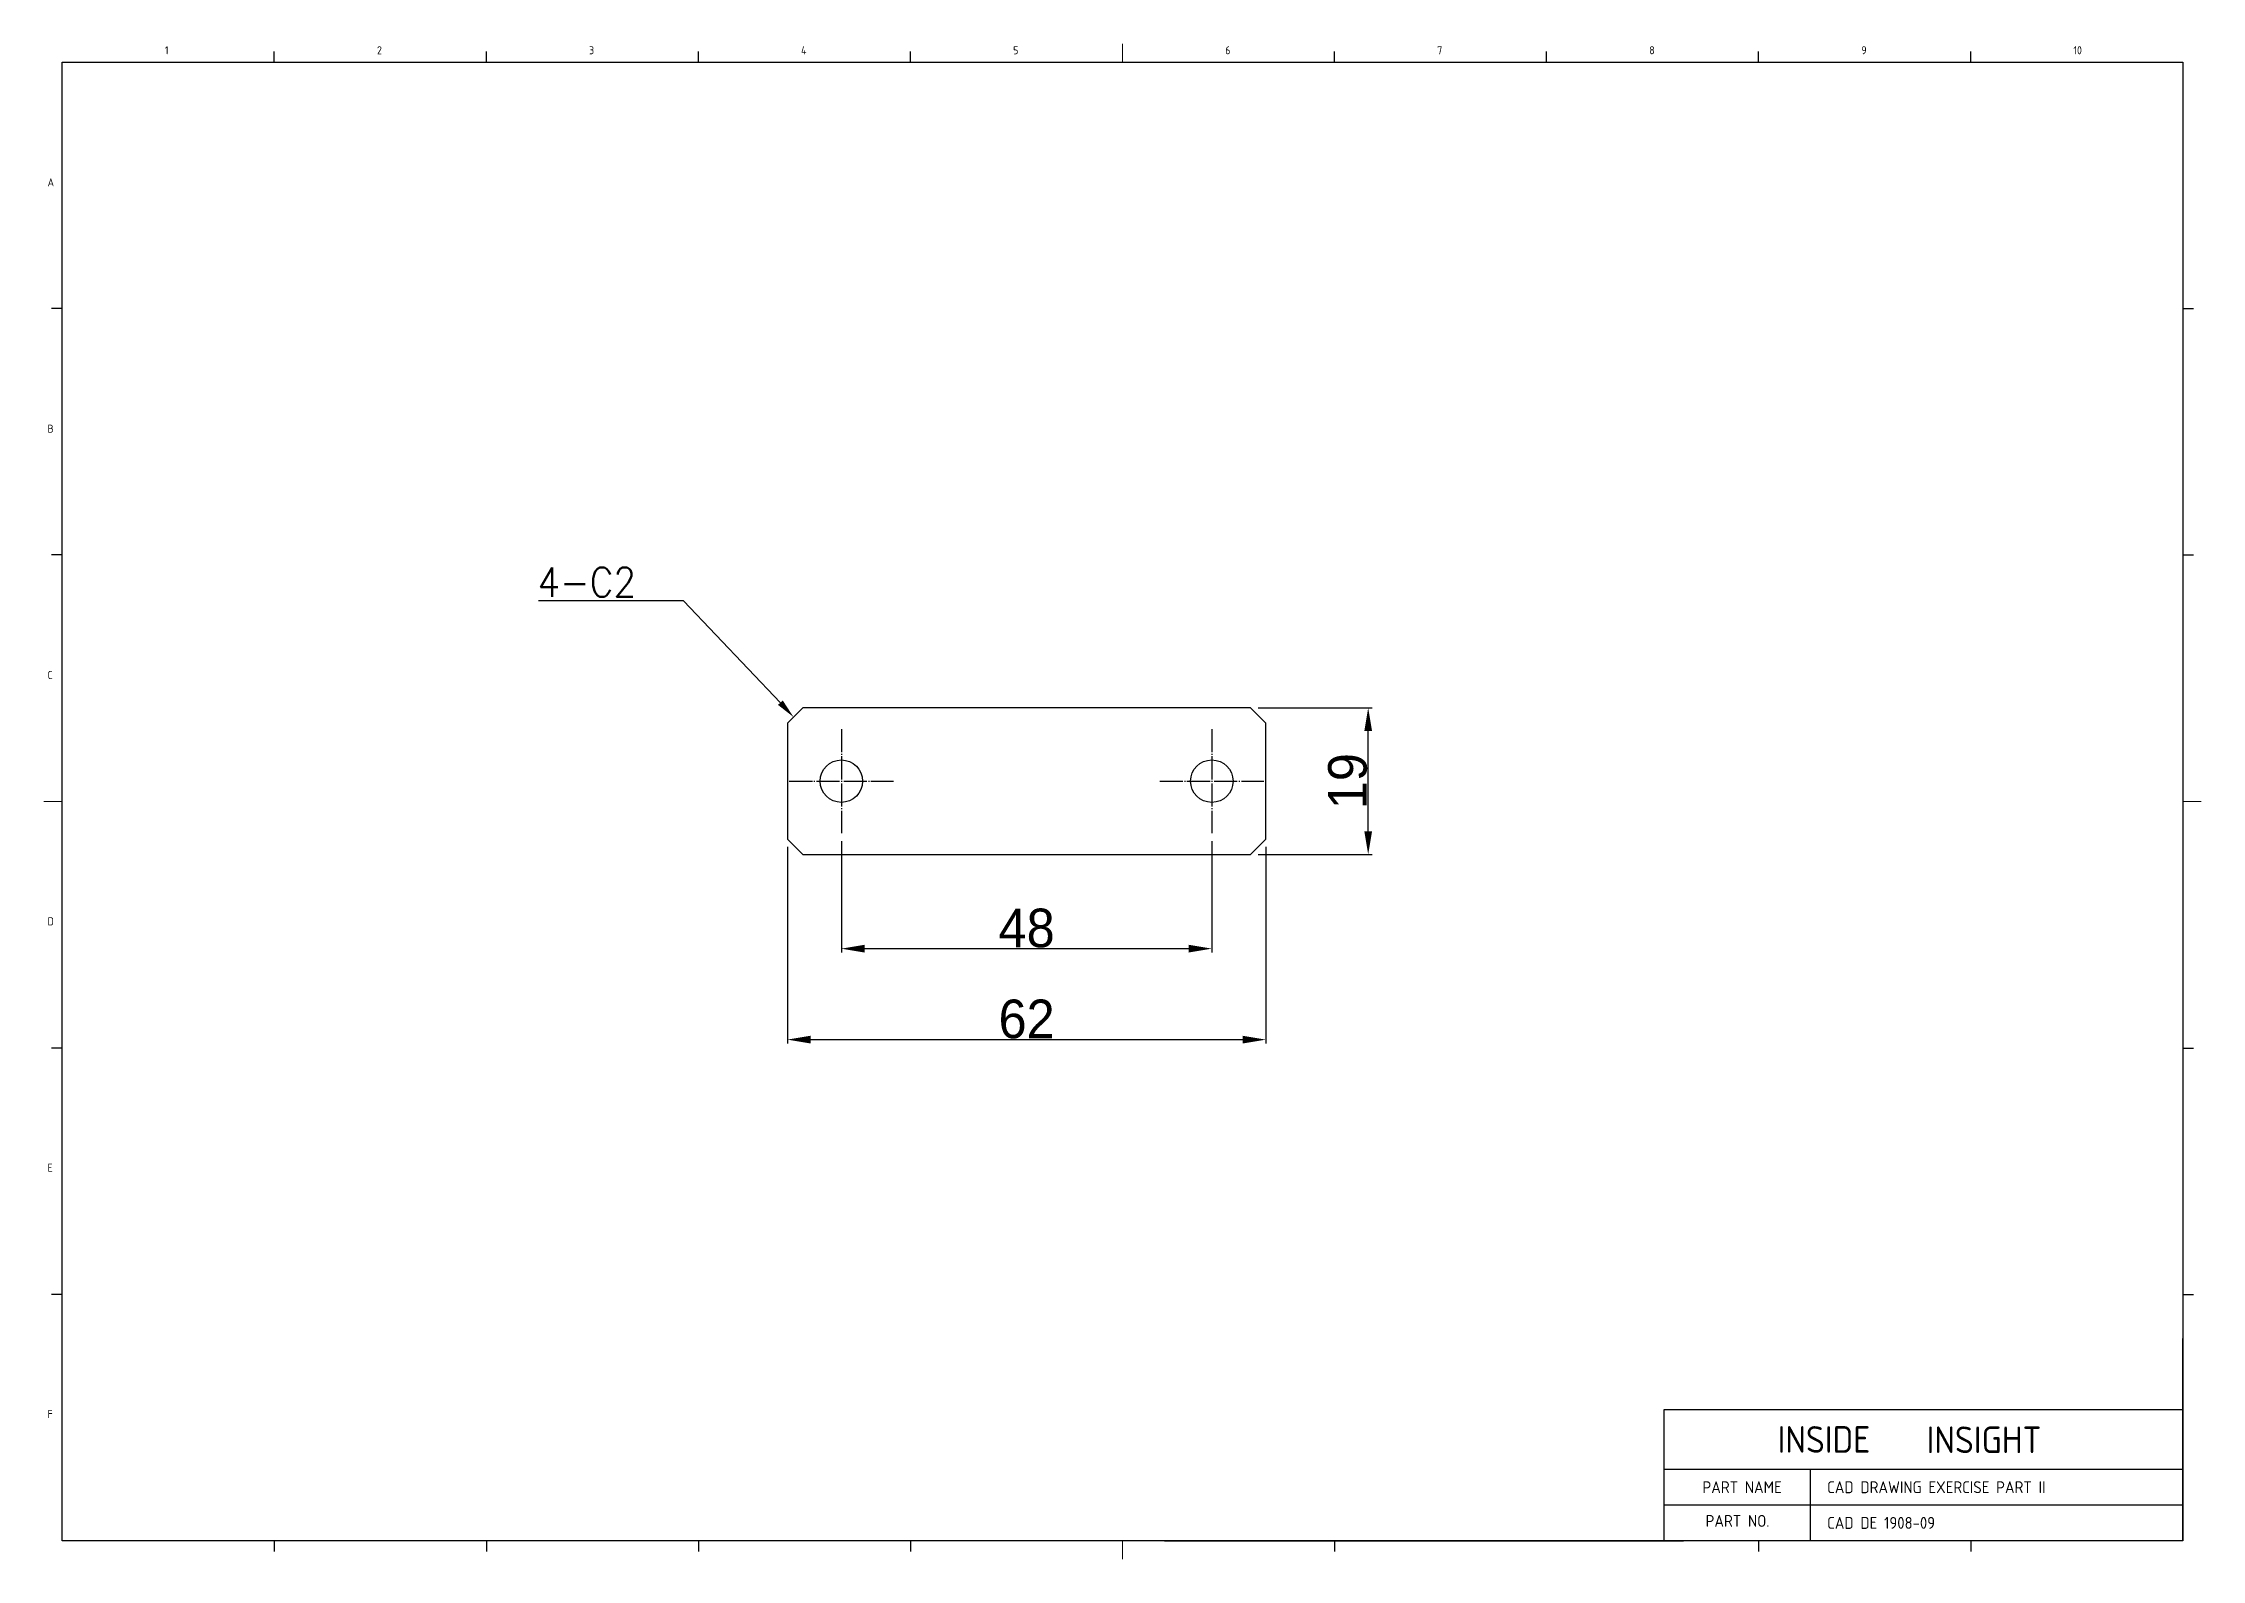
# Model space of a CAD drawing. Header units: inches. Extents: x 328 to 12229, y 132 to 477.
# Drawn here: x 9167.6 to 9447.3, y 133.4 to 329.8 of the extents above; entities that cross this region are included whole.
import ezdxf

# ---------------------------------------------------------------- set-up
doc = ezdxf.new("R2010")
doc.units = ezdxf.units.IN
doc.header["$MEASUREMENT"] = 0
doc.linetypes.add('C2', pattern=[7.05, 6, -0.4, 0.25, -0.4])
doc.linetypes.add('D2', pattern=[11.2, 8, -0.8, 0.4, -0.8, 0.4, -0.8])
doc.layers.add('1', color=1, linetype='C2')
doc.layers.add('3', color=3, linetype='D2')
doc.layers.add('DIMENSION', color=3, linetype='Continuous', lineweight=25)
doc.styles.add('A', font='GENISO', dxfattribs={"bigfont": 'WHGTXT'})
doc.styles.add('CADRASTD', font='romans.shx', dxfattribs={"width": 0.9, "bigfont": 'fhg.shx'})
doc.styles.get("Standard").update_dxf_attribs({"font": 'gulim.ttc'})
doc.dimstyles.new('Copy of Copy of inside insight-1', dxfattribs={"dimscale": 100, "dimtxt": 5, "dimasz": 3, "dimexe": 0.5, "dimexo": 1, "dimgap": 0.09, "dimtad": 1, "dimdec": 0, "dimzin": 0, "dimdsep": 46, "dimtxsty": 'Standard', "dimcen": 0.09, "dimdle": 1, "dimclrd": 3, "dimclre": 3, "dimclrt": 2, "dimadec": 0, "dimazin": 0, "dimtfac": 1, "dimtdec": 0, "dimtofl": 0, "dimtmove": 0, "dimatfit": 3, "dimfxl": 0, "dimtolj": 1, "dimtzin": 0, "dimarcsym": 0})

# ---------------------------------------------------------------- blocks, each defined once
blk = doc.blocks.new('*D555')
at = {"layer": 'Defpoints', "color": 0}
for p in [(9271.07, 227.51), (9319.07, 227.51), (9319.07, 212.57)]:
    blk.add_point(p, dxfattribs=at)
at = {"layer": 'DIMENSION', "color": 3, "lineweight": -2}
for p, q in [((9271.07, 226.51), (9271.07, 212.07)), ((9319.07, 226.51), (9319.07, 212.07)), ((9274.07, 212.57), (9316.07, 212.57))]:
    blk.add_line(p, q, dxfattribs=at)
at = {"layer": 'DIMENSION', "color": 3}
for points in [[(9274.07, 213.07), (9274.07, 212.07), (9271.07, 212.57)], [(9316.07, 212.07), (9316.07, 213.07), (9319.07, 212.57)]]:
    blk.add_solid(points, dxfattribs=at)
at = {"layer": 'DIMENSION', "color": 2, "insert": (9295.07, 215.22), "char_height": 5, "attachment_point": 5}
blk.add_mtext('\\A1;48', dxfattribs=at)
blk = doc.blocks.new('*D556')
at = {"layer": 'Defpoints', "color": 0}
for p in [(9264.07, 226.76), (9326.07, 226.76), (9326.07, 200.79)]:
    blk.add_point(p, dxfattribs=at)
at = {"layer": 'DIMENSION', "color": 3, "lineweight": -2}
for p, q in [((9264.07, 225.76), (9264.07, 200.29)), ((9326.07, 225.76), (9326.07, 200.29)), ((9267.07, 200.79), (9323.07, 200.79))]:
    blk.add_line(p, q, dxfattribs=at)
at = {"layer": 'DIMENSION', "color": 3}
for points in [[(9267.07, 201.29), (9267.07, 200.29), (9264.07, 200.79)], [(9323.07, 200.29), (9323.07, 201.29), (9326.07, 200.79)]]:
    blk.add_solid(points, dxfattribs=at)
at = {"layer": 'DIMENSION', "color": 2, "insert": (9295.07, 203.44), "char_height": 5, "attachment_point": 5}
blk.add_mtext('\\A1;62', dxfattribs=at)
blk = doc.blocks.new('*D557')
at = {"layer": 'Defpoints', "color": 0}
for p in [(9324.07, 243.76), (9339.33, 243.76), (9324.07, 224.76)]:
    blk.add_point(p, dxfattribs=at)
at = {"layer": 'DIMENSION', "color": 3, "lineweight": -2}
for p, q in [((9325.07, 243.76), (9339.83, 243.76)), ((9339.33, 227.76), (9339.33, 240.76)), ((9325.07, 224.76), (9339.83, 224.76))]:
    blk.add_line(p, q, dxfattribs=at)
at = {"layer": 'DIMENSION', "color": 3}
for points in [[(9339.83, 240.76), (9338.83, 240.76), (9339.33, 243.76)], [(9338.83, 227.76), (9339.83, 227.76), (9339.33, 224.76)]]:
    blk.add_solid(points, dxfattribs=at)
at = {"layer": 'DIMENSION', "color": 2, "insert": (9336.67, 234.26), "char_height": 5, "attachment_point": 5, "rotation": 90}
blk.add_mtext('\\A1;19', dxfattribs=at)

msp = doc.modelspace()

# ---------------------------------------------------------------- linework, layer by layer
at = {"linetype": 'Continuous'}
for p, q in [((9170.117113, 327.359032), (9444.869113, 327.359032)), ((9170.117113, 135.896632), (9170.117113, 327.359032)), ((9444.869113, 327.359032), (9444.869113, 135.896632)), ((9444.869113, 135.896632), (9170.117113, 135.896632))]:
    msp.add_line(p, q, dxfattribs=at)
at = {"lineweight": 25}
for p, q in [((9266.066038, 243.760147), (9264.066038, 241.760147)), ((9324.066038, 243.760147), (9266.066038, 243.760147)), ((9326.066038, 241.760147), (9324.066038, 243.760147)), ((9264.066038, 241.760147), (9264.066038, 226.760147)), ((9326.066038, 226.760147), (9326.066038, 241.760147)), ((9264.066038, 226.760147), (9266.066038, 224.760147)), ((9324.066038, 224.760147), (9326.066038, 226.760147)), ((9266.066038, 224.760147), (9324.066038, 224.760147))]:
    msp.add_line(p, q, dxfattribs=at)
for centre in [(9271.066038, 234.260147), (9319.066038, 234.260147)]:
    msp.add_circle(centre, 2.75)
at = {"layer": '1', "ltscale": 0.5}
for p, q in [((9271.066038, 241.010147), (9271.066038, 227.510147)), ((9319.066038, 241.010147), (9319.066038, 227.510147)), ((9264.316038, 234.260147), (9277.816038, 234.260147)), ((9312.316038, 234.260147), (9325.816038, 234.260147))]:
    msp.add_line(p, q, dxfattribs=at)
at = {"layer": '3', "color": 3, "linetype": 'Continuous'}
for p, q in [((9197.592313, 327.359032), (9197.592313, 328.741432)), ((9225.067513, 327.359032), (9225.067513, 328.741432)), ((9280.017913, 327.359032), (9280.017913, 328.741432)), ((9334.968313, 327.359032), (9334.968313, 328.741432)), ((9362.443513, 327.359032), (9362.443513, 328.741432)), ((9389.918713, 327.359032), (9389.918713, 328.741432)), ((9417.393913, 327.359032), (9417.393913, 328.741432)), ((9170.117113, 295.460152), (9168.734713, 295.460152)), ((9444.869113, 295.460152), (9446.251513, 295.460152)), ((9170.117113, 263.561272), (9168.734713, 263.561272)), ((9444.869113, 263.561272), (9446.251513, 263.561272)), ((9170.117113, 199.694392), (9168.734713, 199.694392)), ((9444.869113, 199.694392), (9446.251513, 199.694392)), ((9170.117113, 167.795512), (9168.734713, 167.795512)), ((9444.869113, 167.795512), (9446.251513, 167.795512)), ((9444.869113, 135.896632), (9444.869113, 162.070648)), ((9444.869113, 152.83276), (9377.637817, 152.83276)), ((9377.637817, 152.83276), (9377.637817, 135.896632)), ((9444.869113, 145.13452), (9377.637817, 145.13452)), ((9396.626809, 135.896632), (9396.626809, 145.13452)), ((9444.869113, 140.515576), (9377.637817, 140.515576)), ((9197.592313, 135.896632), (9197.592313, 134.514232)), ((9225.067513, 135.896632), (9225.067513, 134.514232)), ((9252.542713, 135.896632), (9252.542713, 134.514232)), ((9280.017913, 135.896632), (9280.017913, 134.514232)), ((9312.94637, 135.896632), (9380.177666, 135.896632)), ((9334.968313, 135.896632), (9334.968313, 134.514232)), ((9389.918713, 135.896632), (9389.918713, 134.514232)), ((9417.393913, 135.896632), (9417.393913, 134.514232))]:
    msp.add_line(p, q, dxfattribs=at)
at = {"layer": '3', "linetype": 'Continuous'}
msp.add_line((9252.542713, 327.359032), (9252.542713, 328.741432), dxfattribs=at)
at = {"layer": '3', "color": 3, "linetype": 'Continuous', "const_width": 0.10368}
for points in [[(9307.493113, 327.359032), (9307.493113, 329.778232)], [(9170.117113, 231.627832), (9167.697913, 231.627832)], [(9444.869113, 231.627832), (9447.288313, 231.627832)], [(9307.493113, 135.896632), (9307.493113, 133.477432)]]:
    msp.add_lwpolyline(points, dxfattribs=at)
at = {"layer": 'DIMENSION'}
msp.add_lwpolyline([(9263.168183, 244.422544), (9250.602825, 257.603734), (9231.833635, 257.603734)], dxfattribs=at)
msp.add_solid([(9262.858214, 244.139137), (9264.868624, 242.562733), (9263.478151, 244.705951)], dxfattribs=at)

# ---------------------------------------------------------------- texts
at = {"linetype": 'Continuous', "style": 'A'}
for s, height, p in [('1', 1.0368, (9183.422713, 328.395832)), ('2', 1.0368, (9210.897913, 328.395832)), ('3', 1.0368, (9238.373113, 328.395832)), ('4', 1.0368, (9265.848313, 328.395832)), ('5', 1.0368, (9293.323513, 328.395832)), ('6', 1.0368, (9320.798713, 328.395832)), ('7', 1.0368, (9348.273913, 328.395832)), ('8', 1.0368, (9375.749113, 328.395832)), ('9', 1.0368, (9403.224313, 328.395832)), ('10', 1.0368, (9430.699513, 328.395832)), ('A', 1.0368, (9168.216313, 311.288632)), ('B', 1.0368, (9168.216313, 279.389752)), ('C', 1.0368, (9168.216313, 247.490872)), ('D', 1.0368, (9168.216313, 215.591992)), ('E', 1.0368, (9168.216313, 183.693112)), ('F', 1.0368, (9168.216313, 151.794232)), ('INSIDE', 3.4510268, (9392.379283, 147.286157)), ('INSIGHT', 3.4510268, (9411.682427, 147.242364)), ('PART NAME', 1.539648, (9382.637446, 142.055224)), ('CAD DRAWING EXERCISE PART II', 1.539648, (9398.794246, 142.055224)), ('PART NO.', 1.539648, (9383.044373, 137.692888)), ('CAD DE 1908-09', 1.539648, (9398.794246, 137.43628))]:
    msp.add_text(s, height=height, dxfattribs=at).set_placement(p)
at = {"layer": 'DIMENSION', "style": 'CADRASTD', "width": 0.9}
msp.add_text('4-C2', height=3.81024, dxfattribs=at).set_placement((9231.686815, 258.132934))

# ---------------------------------------------------------------- dimensions: what is measured, and where the dimension line sits
at = {"layer": 'DIMENSION'}
dim = msp.add_linear_dim(base=(9339.329745, 243.760147), p1=(9324.066038, 224.760147), p2=(9324.066038, 243.760147), angle=90, dimstyle='Copy of Copy of inside insight-1', override={"dimscale": 1, "dimsah": 1}, dxfattribs=at)
dim.commit()
dim.dimension.update_dxf_attribs({"geometry": '*D557', "text_midpoint": (9336.672245, 234.260147)})
for base, p1, p2, picture, middle in [((9326.066038, 200.78582), (9264.066038, 226.760147), (9326.066038, 226.760147), '*D556', (9295.066038, 203.43832)), ((9319.066038, 212.569143), (9271.066038, 227.510147), (9319.066038, 227.510147), '*D555', (9295.066038, 215.224143))]:
    dim = msp.add_linear_dim(base=base, p1=p1, p2=p2, dimstyle='Copy of Copy of inside insight-1', override={"dimscale": 1, "dimsah": 1}, dxfattribs=at)
    dim.commit()
    dim.dimension.update_dxf_attribs({"geometry": picture, "text_midpoint": middle})

doc.saveas('drawing.dxf')
